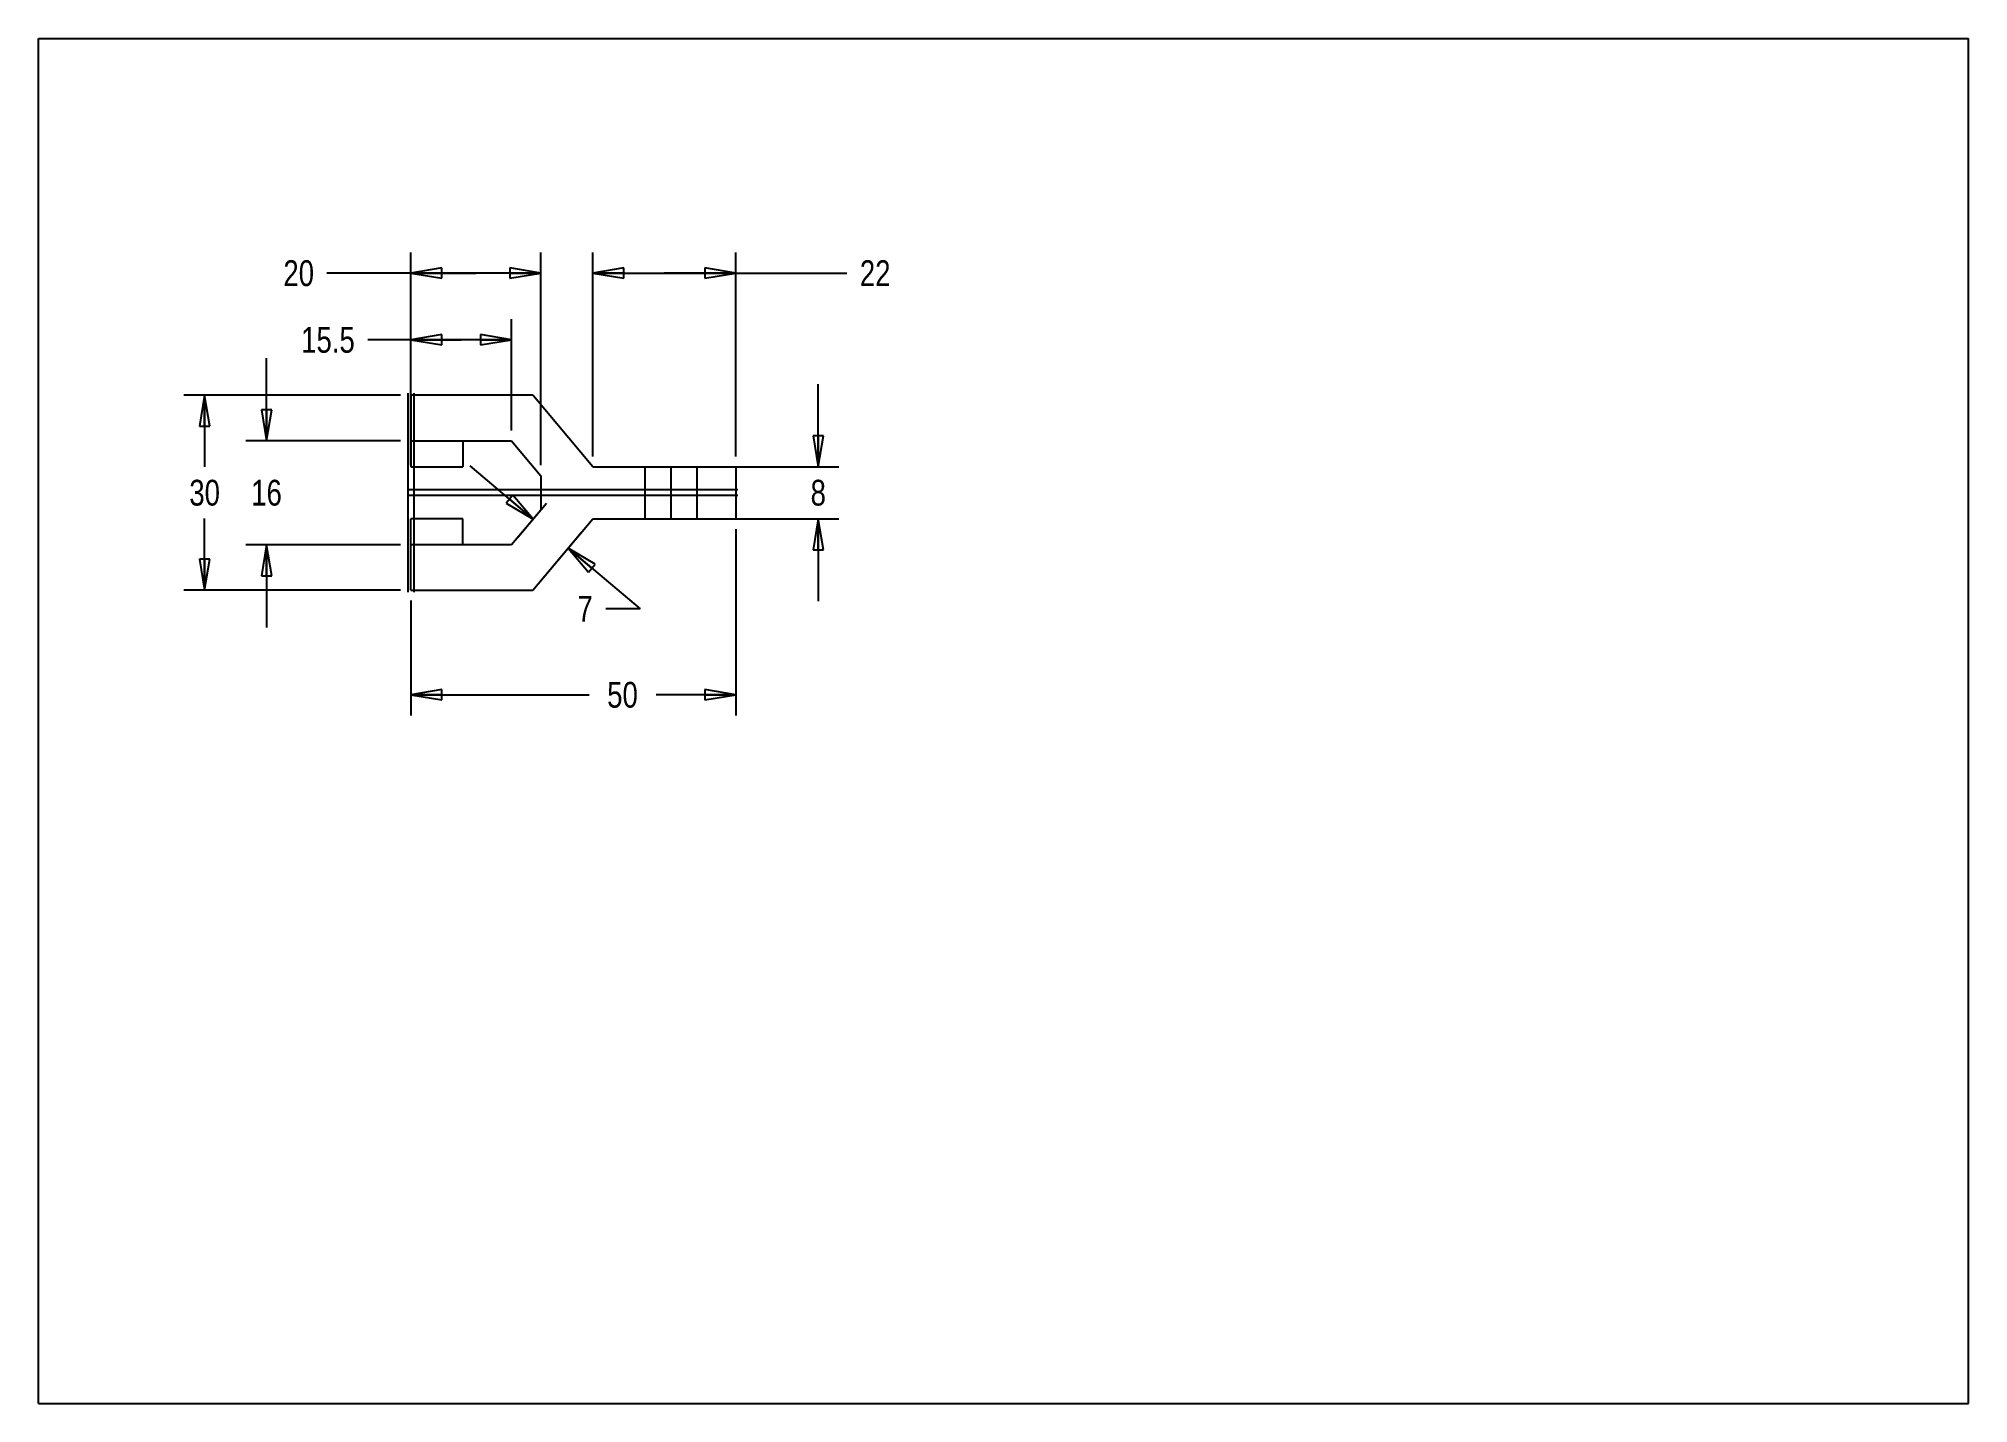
# Model space of a CAD drawing. Header units: inches. Extents: x 0 to 11.7, y 0 to 8.3.
import ezdxf

# ---------------------------------------------------------------- set-up
doc = ezdxf.new("R2010")
doc.units = ezdxf.units.IN
doc.header["$LTSCALE"] = 0.64311
doc.header["$MEASUREMENT"] = 0
doc.layers.get('0').update_dxf_attribs({"linetype": 'CONTINUOUS'})
doc.styles.get("Standard").update_dxf_attribs({"font": 'txt', "width": 0.8})
doc.dimstyles.new('DIMSTYLE_1', dxfattribs={"dimtxt": 0.15625, "dimasz": 0.1875, "dimexe": 0.125, "dimexo": 0.0625, "dimgap": 0.078125, "dimtad": 0, "dimtih": 1, "dimtoh": 1, "dimzin": 4, "dimdsep": 46, "dimtxsty": 'STANDARD', "dimblk": 'CLOSED', "dimblk1": 'CLOSED', "dimblk2": 'CLOSED', "dimcen": 0.09, "dimazin": 1, "dimtfac": 1, "dimtofl": 0, "dimtmove": 0, "dimatfit": 3, "dimldrblk": 'CLOSED', "dimfxl": 1, "dimtolj": 1, "dimtzin": 4, "dimarcsym": 0})

# ---------------------------------------------------------------- blocks, each defined once
blk = doc.blocks.new('_CLOSED')
at = {"color": 0, "linetype": 'BYBLOCK'}
for p, q in [((0, 0), (-1, 0.167)), ((-1, 0.167), (-1, -0.167)), ((-1, -0.167), (0, 0)), ((-1, 0), (0, 0))]:
    blk.add_line(p, q, dxfattribs=at)
blk = doc.blocks.new('*D0')
at = {"color": 2, "linetype": 'CONTINUOUS'}
for p, q in [((4.724, 5.674), (4.724, 6.174)), ((3.874, 5.674), (4.849, 5.674)), ((3.874, 5.359), (4.849, 5.359)), ((4.724, 5.359), (4.724, 4.859))]:
    blk.add_line(p, q, dxfattribs=at)
at = {"color": 2, "linetype": 'CONTINUOUS', "xscale": 0.1875, "yscale": 0.1875, "zscale": 0.1875}
for p, rotation in [((4.724, 5.674), 270), ((4.724, 5.359), 90)]:
    blk.add_blockref('_CLOSED', p, dxfattribs=dict(at, rotation=rotation))
at = {"color": 2, "linetype": 'CONTINUOUS', "insert": (4.724, 5.595), "char_height": 0.156, "width": 0.125, "attachment_point": 2, "line_spacing_factor": 0.9}
blk.add_mtext('8', dxfattribs=at)
blk = doc.blocks.new('*D1')
at = {"color": 2, "linetype": 'CONTINUOUS'}
for p, q in [((2.256, 5.683), (2.256, 6.972)), ((3.043, 5.683), (3.043, 6.972)), ((2.649, 6.847), (1.747, 6.847)), ((2.256, 6.847), (2.649, 6.847)), ((3.043, 6.847), (2.649, 6.847))]:
    blk.add_line(p, q, dxfattribs=at)
at = {"color": 2, "linetype": 'CONTINUOUS', "xscale": 0.1875, "yscale": 0.1875, "zscale": 0.1875, "rotation": 180}
blk.add_blockref('_CLOSED', (2.256, 6.847), dxfattribs=at)
at = {"color": 2, "linetype": 'CONTINUOUS', "xscale": 0.1875, "yscale": 0.1875, "zscale": 0.1875}
blk.add_blockref('_CLOSED', (3.043, 6.847), dxfattribs=at)
at = {"color": 2, "linetype": 'CONTINUOUS', "insert": (1.669, 6.925), "char_height": 0.1562, "width": 0.25, "attachment_point": 3, "line_spacing_factor": 0.9}
blk.add_mtext('20', dxfattribs=at)
blk = doc.blocks.new('*D2')
at = {"color": 2, "linetype": 'CONTINUOUS'}
for p, q in [((2.997, 5.357), (2.614, 5.679)), ((2.906, 5.249), (3.077, 5.453)), ((3.035, 4.974), (3.288, 5.276)), ((3.208, 5.18), (3.644, 4.814)), ((3.644, 4.814), (3.436, 4.814))]:
    blk.add_line(p, q, dxfattribs=at)
at = {"color": 2, "linetype": 'CONTINUOUS', "xscale": 0.1875, "yscale": 0.1875, "zscale": 0.1875}
for p, rotation in [((2.997, 5.357), 319.9772626779), ((3.208, 5.18), 139.9772626779)]:
    blk.add_blockref('_CLOSED', p, dxfattribs=dict(at, rotation=rotation))
at = {"color": 2, "linetype": 'CONTINUOUS', "insert": (3.358, 4.892), "char_height": 0.156, "width": 0.125, "attachment_point": 3, "line_spacing_factor": 0.9}
blk.add_mtext('7', dxfattribs=at)
blk = doc.blocks.new('*D3')
at = {"color": 2, "linetype": 'CONTINUOUS'}
for p, q in [((2.193, 6.107), (0.881, 6.107)), ((1.006, 6.107), (1.006, 5.673)), ((1.006, 4.926), (1.006, 5.36)), ((2.193, 4.926), (0.881, 4.926))]:
    blk.add_line(p, q, dxfattribs=at)
at = {"color": 2, "linetype": 'CONTINUOUS', "xscale": 0.1875, "yscale": 0.1875, "zscale": 0.1875}
for p, rotation in [((1.006, 6.107), 90), ((1.006, 4.926), 270)]:
    blk.add_blockref('_CLOSED', p, dxfattribs=dict(at, rotation=rotation))
at = {"color": 2, "linetype": 'CONTINUOUS', "insert": (1.006, 5.595), "char_height": 0.1562, "width": 0.25, "attachment_point": 2, "line_spacing_factor": 0.9}
blk.add_mtext('30', dxfattribs=at)
blk = doc.blocks.new('*D4')
at = {"color": 2, "linetype": 'CONTINUOUS'}
for p, q in [((1.381, 5.831), (1.381, 6.331)), ((2.193, 5.831), (1.256, 5.831)), ((2.193, 5.201), (1.256, 5.201)), ((1.381, 5.201), (1.381, 4.701))]:
    blk.add_line(p, q, dxfattribs=at)
at = {"color": 2, "linetype": 'CONTINUOUS', "xscale": 0.1875, "yscale": 0.1875, "zscale": 0.1875}
for p, rotation in [((1.381, 5.831), 270), ((1.381, 5.201), 90)]:
    blk.add_blockref('_CLOSED', p, dxfattribs=dict(at, rotation=rotation))
at = {"color": 2, "linetype": 'CONTINUOUS', "insert": (1.381, 5.595), "char_height": 0.1562, "width": 0.25, "attachment_point": 2, "line_spacing_factor": 0.9}
blk.add_mtext('16', dxfattribs=at)
blk = doc.blocks.new('*D5')
at = {"color": 2, "linetype": 'CONTINUOUS'}
for p, q in [((2.256, 5.894), (2.256, 6.568)), ((2.866, 5.894), (2.866, 6.568)), ((2.561, 6.443), (1.994, 6.443)), ((2.256, 6.443), (2.561, 6.443)), ((2.866, 6.443), (2.561, 6.443))]:
    blk.add_line(p, q, dxfattribs=at)
at = {"color": 2, "linetype": 'CONTINUOUS', "xscale": 0.1875, "yscale": 0.1875, "zscale": 0.1875, "rotation": 180}
blk.add_blockref('_CLOSED', (2.256, 6.443), dxfattribs=at)
at = {"color": 2, "linetype": 'CONTINUOUS', "xscale": 0.1875, "yscale": 0.1875, "zscale": 0.1875}
blk.add_blockref('_CLOSED', (2.866, 6.443), dxfattribs=at)
at = {"color": 2, "linetype": 'CONTINUOUS', "insert": (1.916, 6.521), "char_height": 0.1562, "width": 0.5, "attachment_point": 3, "line_spacing_factor": 0.9}
blk.add_mtext('15.5', dxfattribs=at)
blk = doc.blocks.new('*D6')
at = {"color": 2, "linetype": 'CONTINUOUS'}
for p, q in [((3.358, 5.736), (3.358, 6.972)), ((4.224, 5.736), (4.224, 6.972)), ((3.358, 6.847), (3.791, 6.847)), ((4.224, 6.847), (3.791, 6.847)), ((3.791, 6.847), (4.897, 6.847))]:
    blk.add_line(p, q, dxfattribs=at)
at = {"color": 2, "linetype": 'CONTINUOUS', "xscale": 0.1875, "yscale": 0.1875, "zscale": 0.1875, "rotation": 180}
blk.add_blockref('_CLOSED', (3.358, 6.847), dxfattribs=at)
at = {"color": 2, "linetype": 'CONTINUOUS', "xscale": 0.1875, "yscale": 0.1875, "zscale": 0.1875}
blk.add_blockref('_CLOSED', (4.224, 6.847), dxfattribs=at)
at = {"color": 2, "linetype": 'CONTINUOUS', "insert": (4.976, 6.925), "char_height": 0.1562, "width": 0.25, "attachment_point": 1, "line_spacing_factor": 0.9}
blk.add_mtext('22', dxfattribs=at)
blk = doc.blocks.new('*D7')
at = {"color": 2, "linetype": 'CONTINUOUS'}
for p, q in [((4.224, 5.296), (4.224, 4.168)), ((2.256, 4.863), (2.256, 4.168)), ((2.256, 4.293), (3.335, 4.293)), ((4.224, 4.293), (3.741, 4.293))]:
    blk.add_line(p, q, dxfattribs=at)
at = {"color": 2, "linetype": 'CONTINUOUS', "xscale": 0.1875, "yscale": 0.1875, "zscale": 0.1875, "rotation": 180}
blk.add_blockref('_CLOSED', (2.256, 4.293), dxfattribs=at)
at = {"color": 2, "linetype": 'CONTINUOUS', "xscale": 0.1875, "yscale": 0.1875, "zscale": 0.1875}
blk.add_blockref('_CLOSED', (4.224, 4.293), dxfattribs=at)
at = {"color": 2, "linetype": 'CONTINUOUS', "insert": (3.538, 4.371), "char_height": 0.1562, "width": 0.25, "attachment_point": 2, "line_spacing_factor": 0.9}
blk.add_mtext('50', dxfattribs=at)

msp = doc.modelspace()

# ---------------------------------------------------------------- linework, layer by layer
at = {"color": 7, "linetype": 'CONTINUOUS'}
for p, q in [((0, 0), (0, 8.268)), ((0, 8.268), (11.693, 8.268)), ((11.693, 0), (11.693, 8.268)), ((2.256, 6.107), (2.256, 5.674)), ((2.994, 6.107), (2.256, 6.107)), ((2.273, 6.119), (2.273, 4.914)), ((3.358, 5.674), (2.994, 6.107)), ((2.256, 5.831), (2.866, 5.831)), ((2.571, 5.831), (2.571, 5.674)), ((2.866, 5.831), (3.043, 5.62)), ((2.256, 5.674), (2.571, 5.674)), ((3.043, 5.62), (3.043, 5.412)), ((3.358, 5.674), (4.224, 5.674)), ((3.673, 5.674), (3.673, 5.359)), ((3.831, 5.674), (3.831, 5.359)), ((3.988, 5.674), (3.988, 5.359)), ((4.224, 5.674), (4.224, 5.359)), ((4.236, 5.499), (2.244, 5.499)), ((3.043, 5.412), (2.866, 5.201)), ((2.256, 4.926), (2.256, 5.359)), ((2.571, 5.359), (2.256, 5.359)), ((2.571, 5.201), (2.571, 5.359)), ((2.994, 4.926), (3.358, 5.359)), ((3.358, 5.359), (4.224, 5.359)), ((2.866, 5.201), (2.256, 5.201)), ((2.256, 4.926), (2.994, 4.926)), ((0, 0), (11.693, 0))]:
    msp.add_line(p, q, dxfattribs=at)
at = {"color": 9, "linetype": 'CONTINUOUS'}
for p, q in [((2.238, 6.119), (2.238, 4.914)), ((4.236, 5.534), (2.244, 5.534))]:
    msp.add_line(p, q, dxfattribs=at)

# ---------------------------------------------------------------- dimensions: what is measured, and where the dimension line sits
at = {"color": 2, "linetype": 'CONTINUOUS'}
for base, p1, p2, angle, picture, middle in [((2.256, 6.847), (3.043, 5.62), (2.256, 5.62), 180, '*D1', (1.544, 6.847)), ((3.358, 6.847), (4.224, 5.674), (3.358, 5.674), 180, '*D6', (5.101, 6.847)), ((2.256, 6.443), (2.866, 5.831), (2.256, 5.831), 180, '*D5', (1.686, 6.443)), ((1.381, 5.201), (2.256, 5.831), (2.256, 5.201), 270, '*D4', (1.396, 5.516)), ((1.006, 4.926), (2.256, 6.107), (2.256, 4.926), 270, '*D3', (1.006, 5.516)), ((4.7238, 5.359), (3.8115, 5.6739), (3.8115, 5.359), 270, '*D0', (4.7238, 5.5165)), ((3.2079, 5.1801), (2.866, 5.2015), (2.9944, 4.9259), 319.9773, '*D2', (3.2954, 4.8136))]:
    dim = msp.add_linear_dim(base=base, p1=p1, p2=p2, angle=angle, dimstyle='DIMSTYLE_1', dxfattribs=at)
    dim.commit()
    dim.dimension.update_dxf_attribs({"geometry": picture, "text_midpoint": middle, "dimtype": 160})
dim = msp.add_linear_dim(base=(4.224, 4.293), p1=(2.256, 4.926), p2=(4.224, 5.359), dimstyle='DIMSTYLE_1', dxfattribs=at)
dim.commit()
dim.dimension.update_dxf_attribs({"geometry": '*D7', "text_midpoint": (3.538, 4.293), "dimtype": 160})

doc.saveas('drawing.dxf')
